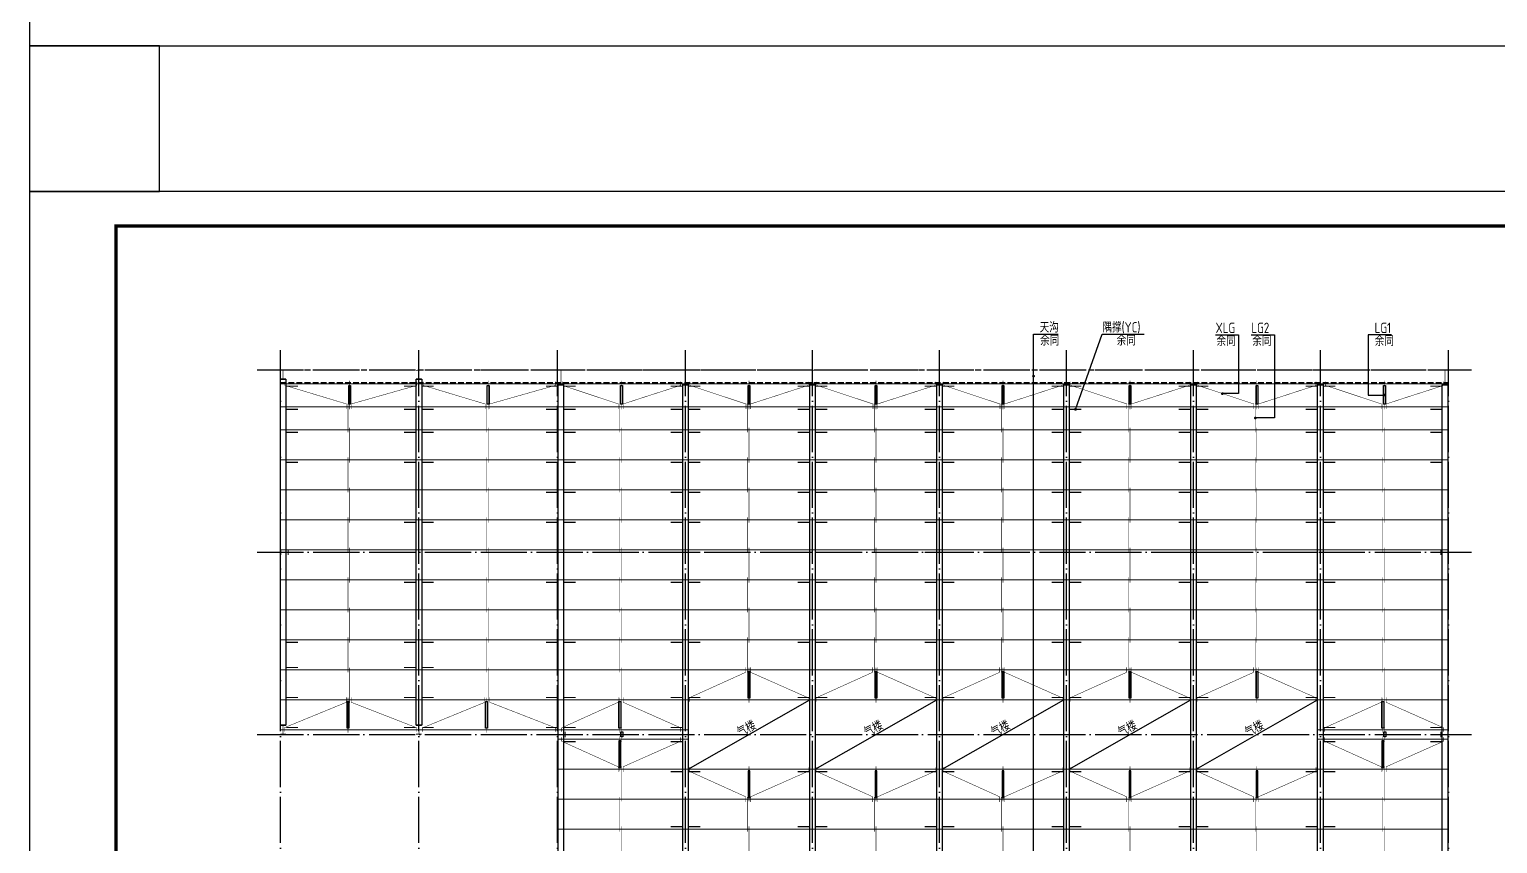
# Model space of a CAD drawing. Extents: x 9752569 to 9923256, y 1590558 to 2510207.
# Drawn here: x 9811806 to 9875404, y 1961059 to 1996345 of the extents above; entities that cross this region are included whole.
import ezdxf

# ---------------------------------------------------------------- set-up
doc = ezdxf.new("R2010")
doc.units = 0
doc.header["$LTSCALE"] = 1000
doc.header["$MEASUREMENT"] = 0
doc.linetypes.add('DASH', pattern=[0.35, 0.25, -0.1])
doc.linetypes.add('DOTE', pattern=[2.42, 2, -0.2, 0.02, -0.2])
for name, color, linetype in [('DIM_LEAD', 3, 'CONTINUOUS'), ('DOTE', 8, 'DOTE'), ('PUB_TITLE', 4, 'CONTINUOUS'), ('屋面隅撑', 6, 'CONTINUOUS'), ('柱', 2, 'CONTINUOUS'), ('标注文字', 3, 'CONTINUOUS'), ('梁', 4, 'CONTINUOUS'), ('檩条', 150, 'CONTINUOUS'), ('檩条拉条', 1, 'CONTINUOUS')]:
    doc.layers.add(name, color=color, linetype=linetype)
doc.styles.add('TSSD_REIN', font='atssdeng.shx', dxfattribs={"width": 0.7, "bigfont": 'atssdchn.shx'})

msp = doc.modelspace()

# ---------------------------------------------------------------- hatches: boundary and pattern name
at = {"layer": '柱'}
for color, points in [(2, [(9822918.3, 1981587.5), (9822678.3, 1981587.5), (9822678.3, 1981555.5), (9822786.3, 1981555.5), (9822786.3, 1981219.5), (9822678.3, 1981219.5), (9822678.3, 1981187.5), (9822918.3, 1981187.5), (9822918.3, 1981219.5), (9822810.3, 1981219.5), (9822810.3, 1981555.5), (9822918.3, 1981555.5)]), (2, [(9828798.3, 1981587.5), (9828558.3, 1981587.5), (9828558.3, 1981555.5), (9828666.3, 1981555.5), (9828666.3, 1981219.5), (9828558.3, 1981219.5), (9828558.3, 1981187.5), (9828798.3, 1981187.5), (9828798.3, 1981219.5), (9828690.3, 1981219.5), (9828690.3, 1981555.5), (9828798.3, 1981555.5)]), (2, [(9834978.3, 1981587.5), (9834678.3, 1981587.5), (9834678.3, 1981555.5), (9834816.3, 1981555.5), (9834816.3, 1980969.5), (9834678.3, 1980969.5), (9834678.3, 1980937.5), (9834978.3, 1980937.5), (9834978.3, 1980969.5), (9834840.3, 1980969.5), (9834840.3, 1981555.5), (9834978.3, 1981555.5)]), (2, [(9840378.3, 1981587.5), (9840078.3, 1981587.5), (9840078.3, 1981555.5), (9840216.3, 1981555.5), (9840216.3, 1980969.5), (9840078.3, 1980969.5), (9840078.3, 1980937.5), (9840378.3, 1980937.5), (9840378.3, 1980969.5), (9840240.3, 1980969.5), (9840240.3, 1981555.5), (9840378.3, 1981555.5)]), (2, [(9845878.3, 1981587.5), (9845578.3, 1981587.5), (9845578.3, 1981555.5), (9845716.3, 1981555.5), (9845716.3, 1980969.5), (9845578.3, 1980969.5), (9845578.3, 1980937.5), (9845878.3, 1980937.5), (9845878.3, 1980969.5), (9845740.3, 1980969.5), (9845740.3, 1981555.5), (9845878.3, 1981555.5)]), (2, [(9851378.3, 1981587.5), (9851078.3, 1981587.5), (9851078.3, 1981555.5), (9851216.3, 1981555.5), (9851216.3, 1980969.5), (9851078.3, 1980969.5), (9851078.3, 1980937.5), (9851378.3, 1980937.5), (9851378.3, 1980969.5), (9851240.3, 1980969.5), (9851240.3, 1981555.5), (9851378.3, 1981555.5)]), (2, [(9856878.3, 1981587.5), (9856578.3, 1981587.5), (9856578.3, 1981555.5), (9856716.3, 1981555.5), (9856716.3, 1980969.5), (9856578.3, 1980969.5), (9856578.3, 1980937.5), (9856878.3, 1980937.5), (9856878.3, 1980969.5), (9856740.3, 1980969.5), (9856740.3, 1981555.5), (9856878.3, 1981555.5)]), (2, [(9862378.3, 1981587.5), (9862078.3, 1981587.5), (9862078.3, 1981555.5), (9862216.3, 1981555.5), (9862216.3, 1980969.5), (9862078.3, 1980969.5), (9862078.3, 1980937.5), (9862378.3, 1980937.5), (9862378.3, 1980969.5), (9862240.3, 1980969.5), (9862240.3, 1981555.5), (9862378.3, 1981555.5)]), (2, [(9867878.3, 1981587.5), (9867578.3, 1981587.5), (9867578.3, 1981555.5), (9867716.3, 1981555.5), (9867716.3, 1980969.5), (9867578.3, 1980969.5), (9867578.3, 1980937.5), (9867878.3, 1980937.5), (9867878.3, 1980969.5), (9867740.3, 1980969.5), (9867740.3, 1981555.5), (9867878.3, 1981555.5)]), (2, [(9873278.3, 1981587.5), (9872978.3, 1981587.5), (9872978.3, 1981555.5), (9873116.3, 1981555.5), (9873116.3, 1980969.5), (9872978.3, 1980969.5), (9872978.3, 1980937.5), (9873278.3, 1980937.5), (9873278.3, 1980969.5), (9873140.3, 1980969.5), (9873140.3, 1981555.5), (9873278.3, 1981555.5)]), (3, [(9822678.3, 1973807.5), (9822678.3, 1973567.5), (9822710.3, 1973567.5), (9822710.3, 1973675.5), (9822996.3, 1973675.5), (9822996.3, 1973567.5), (9823028.3, 1973567.5), (9823028.3, 1973807.5), (9822996.3, 1973807.5), (9822996.3, 1973699.5), (9822710.3, 1973699.5), (9822710.3, 1973807.5)]), (3, [(9873278.3, 1973807.5), (9873278.3, 1973567.5), (9873246.3, 1973567.5), (9873246.3, 1973675.5), (9872960.3, 1973675.5), (9872960.3, 1973567.5), (9872928.3, 1973567.5), (9872928.3, 1973807.5), (9872960.3, 1973807.5), (9872960.3, 1973699.5), (9873246.3, 1973699.5), (9873246.3, 1973807.5)]), (2, [(9822918.3, 1966187.5), (9822678.3, 1966187.5), (9822678.3, 1966155.5), (9822786.3, 1966155.5), (9822786.3, 1965819.5), (9822678.3, 1965819.5), (9822678.3, 1965787.5), (9822918.3, 1965787.5), (9822918.3, 1965819.5), (9822810.3, 1965819.5), (9822810.3, 1966155.5), (9822918.3, 1966155.5)]), (2, [(9828798.3, 1966187.5), (9828558.3, 1966187.5), (9828558.3, 1966155.5), (9828666.3, 1966155.5), (9828666.3, 1965819.5), (9828558.3, 1965819.5), (9828558.3, 1965787.5), (9828798.3, 1965787.5), (9828798.3, 1965819.5), (9828690.3, 1965819.5), (9828690.3, 1966155.5), (9828798.3, 1966155.5)]), (3, [(9834678.3, 1965907.5), (9834678.3, 1965667.5), (9834710.3, 1965667.5), (9834710.3, 1965775.5), (9834996.3, 1965775.5), (9834996.3, 1965667.5), (9835028.3, 1965667.5), (9835028.3, 1965907.5), (9834996.3, 1965907.5), (9834996.3, 1965799.5), (9834710.3, 1965799.5), (9834710.3, 1965907.5)]), (3, [(9873278.3, 1965907.5), (9873278.3, 1965667.5), (9873246.3, 1965667.5), (9873246.3, 1965775.5), (9872960.3, 1965775.5), (9872960.3, 1965667.5), (9872928.3, 1965667.5), (9872928.3, 1965907.5), (9872960.3, 1965907.5), (9872960.3, 1965799.5), (9873246.3, 1965799.5), (9873246.3, 1965907.5)])]:
    msp.add_hatch(color=color, dxfattribs=at).paths.add_polyline_path(points)

# ---------------------------------------------------------------- linework, layer by layer
at = {"layer": 'DIM_LEAD'}
for points in [[(9855304.1, 1950251.9), (9855304.1, 1983132.7), (9856362.9, 1983132.7)], [(9857117, 1979877.7), (9858277.4, 1983135.6), (9860094.3, 1983135.6)], [(9863182.5, 1983109.1), (9864184.6, 1983109.1), (9864184.6, 1980561.5), (9863483.2, 1980561.5)], [(9864734.1, 1983110.7), (9865736.1, 1983110.7), (9865736.1, 1979504.1), (9864906.5, 1979504.1)], [(9870802.2, 1983110.7), (9869800.2, 1983110.7), (9869800.2, 1980499.3), (9870501.6, 1980499.3)]]:
    msp.add_lwpolyline(points, dxfattribs=at)
at = {"layer": 'DIM_LEAD', "const_width": 60}
for points in [[(9855331.2, 1981319.5, -1), (9855271.2, 1981319.5, -1)], [(9863453.2, 1980561.5, 1), (9863513.2, 1980561.5, 1)], [(9870531.6, 1980499.3, -1), (9870471.6, 1980499.3, -1)], [(9857147, 1979877.7, -1), (9857087, 1979877.7, -1)], [(9864876.5, 1979504.1, 1), (9864936.5, 1979504.1, 1)]]:
    msp.add_lwpolyline(points, format="xyb", close=True, dxfattribs=at)
at = {"layer": 'DOTE'}
for p, q in [((9822678.3, 1948987.5), (9822678.3, 1982587.5)), ((9822678.3, 1948987.5), (9822678.3, 1982587.5)), ((9828678.3, 1948987.5), (9828678.3, 1982587.5)), ((9834678.3, 1948987.5), (9834678.3, 1982587.5)), ((9840228.3, 1948987.5), (9840228.3, 1982587.5)), ((9845728.3, 1948987.5), (9845728.3, 1982587.5)), ((9851228.3, 1948987.5), (9851228.3, 1982587.5)), ((9856728.3, 1948987.5), (9856728.3, 1982587.5)), ((9862228.3, 1948987.5), (9862228.3, 1982587.5)), ((9867728.3, 1948987.5), (9867728.3, 1982587.5)), ((9873278.3, 1948987.5), (9873278.3, 1982587.5)), ((9821678.3, 1981587.5), (9874278.3, 1981587.5)), ((9821678.3, 1981587.5), (9874278.3, 1981587.5)), ((9821678.3, 1973687.5), (9874278.3, 1973687.5)), ((9821678.3, 1965787.5), (9874278.3, 1965787.5))]:
    msp.add_line(p, q, dxfattribs=at)
at = {"layer": 'PUB_TITLE'}
for points in [[(9811805.5, 1995632.6), (9923255.5, 1995632.6), (9923255.5, 2058632.6), (9811805.5, 2058632.6)], [(9811805.5, 1926320.1), (9923255.5, 1926320.1), (9923255.5, 1989320.1), (9811805.5, 1989320.1)]]:
    msp.add_lwpolyline(points, close=True, dxfattribs=at)
at = {"layer": 'PUB_TITLE', "color": 1}
msp.add_lwpolyline([(9811805.5, 1989320.1), (9817449, 1989320.1), (9817449, 1995632.6), (9811805.5, 1995632.6)], close=True, dxfattribs=at)
at = {"layer": 'PUB_TITLE', "const_width": 150}
msp.add_lwpolyline([(9815555.5, 1927820.1), (9921755.5, 1927820.1), (9921755.5, 1987820.1), (9815555.5, 1987820.1)], close=True, dxfattribs=at)
at = {"layer": '屋面隅撑', "const_width": 50}
for points in [[(9823441.7, 1980881.1), (9822941.7, 1980881.1)], [(9828034.9, 1980881.1), (9828534.9, 1980881.1)], [(9829321.7, 1980881.1), (9828821.7, 1980881.1)], [(9834184.9, 1980881.1), (9834684.9, 1980881.1)], [(9835471.7, 1980881.1), (9834971.7, 1980881.1)], [(9839584.9, 1980881.1), (9840084.9, 1980881.1)], [(9840871.7, 1980881.1), (9840371.7, 1980881.1)], [(9845084.9, 1980881.1), (9845584.9, 1980881.1)], [(9846371.7, 1980881.1), (9845871.7, 1980881.1)], [(9850584.9, 1980881.1), (9851084.9, 1980881.1)], [(9851871.7, 1980881.1), (9851371.7, 1980881.1)], [(9856084.9, 1980881.1), (9856584.9, 1980881.1)], [(9857371.7, 1980881.1), (9856871.7, 1980881.1)], [(9861584.9, 1980881.1), (9862084.9, 1980881.1)], [(9862871.7, 1980881.1), (9862371.7, 1980881.1)], [(9867084.9, 1980881.1), (9867584.9, 1980881.1)], [(9868371.7, 1980881.1), (9867871.7, 1980881.1)], [(9872484.9, 1980881.1), (9872984.9, 1980881.1)], [(9823441.7, 1979881.1), (9822941.7, 1979881.1)], [(9828034.9, 1979881.1), (9828534.9, 1979881.1)], [(9829321.7, 1979881.1), (9828821.7, 1979881.1)], [(9834184.9, 1979881.1), (9834684.9, 1979881.1)], [(9835471.7, 1979881.1), (9834971.7, 1979881.1)], [(9839584.9, 1979881.1), (9840084.9, 1979881.1)], [(9840871.7, 1979881.1), (9840371.7, 1979881.1)], [(9845084.9, 1979881.1), (9845584.9, 1979881.1)], [(9846371.7, 1979881.1), (9845871.7, 1979881.1)], [(9850584.9, 1979881.1), (9851084.9, 1979881.1)], [(9851871.7, 1979881.1), (9851371.7, 1979881.1)], [(9856084.9, 1979881.1), (9856584.9, 1979881.1)], [(9857371.7, 1979881.1), (9856871.7, 1979881.1)], [(9861584.9, 1979881.1), (9862084.9, 1979881.1)], [(9862871.7, 1979881.1), (9862371.7, 1979881.1)], [(9867084.9, 1979881.1), (9867584.9, 1979881.1)], [(9868371.7, 1979881.1), (9867871.7, 1979881.1)], [(9872484.9, 1979881.1), (9872984.9, 1979881.1)], [(9823441.7, 1978881.1), (9822941.7, 1978881.1)], [(9828034.9, 1978881.1), (9828534.9, 1978881.1)], [(9829321.7, 1978881.1), (9828821.7, 1978881.1)], [(9834184.9, 1978881.1), (9834684.9, 1978881.1)], [(9835471.7, 1978881.1), (9834971.7, 1978881.1)], [(9839584.9, 1978881.1), (9840084.9, 1978881.1)], [(9840871.7, 1978881.1), (9840371.7, 1978881.1)], [(9845084.9, 1978881.1), (9845584.9, 1978881.1)], [(9846371.7, 1978881.1), (9845871.7, 1978881.1)], [(9850584.9, 1978881.1), (9851084.9, 1978881.1)], [(9851871.7, 1978881.1), (9851371.7, 1978881.1)], [(9856084.9, 1978881.1), (9856584.9, 1978881.1)], [(9857371.7, 1978881.1), (9856871.7, 1978881.1)], [(9861584.9, 1978881.1), (9862084.9, 1978881.1)], [(9862871.7, 1978881.1), (9862371.7, 1978881.1)], [(9867084.9, 1978881.1), (9867584.9, 1978881.1)], [(9868371.7, 1978881.1), (9867871.7, 1978881.1)], [(9872484.9, 1978881.1), (9872984.9, 1978881.1)], [(9823441.7, 1977581.1), (9822941.7, 1977581.1)], [(9828034.9, 1977581.1), (9828534.9, 1977581.1)], [(9829321.7, 1977581.1), (9828821.7, 1977581.1)], [(9834184.9, 1977581.1), (9834684.9, 1977581.1)], [(9835471.7, 1977581.1), (9834971.7, 1977581.1)], [(9839584.9, 1977581.1), (9840084.9, 1977581.1)], [(9840871.7, 1977581.1), (9840371.7, 1977581.1)], [(9845084.9, 1977581.1), (9845584.9, 1977581.1)], [(9846371.7, 1977581.1), (9845871.7, 1977581.1)], [(9850584.9, 1977581.1), (9851084.9, 1977581.1)], [(9851871.7, 1977581.1), (9851371.7, 1977581.1)], [(9856084.9, 1977581.1), (9856584.9, 1977581.1)], [(9857371.7, 1977581.1), (9856871.7, 1977581.1)], [(9861584.9, 1977581.1), (9862084.9, 1977581.1)], [(9862871.7, 1977581.1), (9862371.7, 1977581.1)], [(9867084.9, 1977581.1), (9867584.9, 1977581.1)], [(9868371.7, 1977581.1), (9867871.7, 1977581.1)], [(9872484.9, 1977581.1), (9872984.9, 1977581.1)], [(9834184.9, 1976281.1), (9834684.9, 1976281.1)], [(9835471.7, 1976281.1), (9834971.7, 1976281.1)], [(9839584.9, 1976281.1), (9840084.9, 1976281.1)], [(9840871.7, 1976281.1), (9840371.7, 1976281.1)], [(9845084.9, 1976281.1), (9845584.9, 1976281.1)], [(9846371.7, 1976281.1), (9845871.7, 1976281.1)], [(9850584.9, 1976281.1), (9851084.9, 1976281.1)], [(9851871.7, 1976281.1), (9851371.7, 1976281.1)], [(9856084.9, 1976281.1), (9856584.9, 1976281.1)], [(9857371.7, 1976281.1), (9856871.7, 1976281.1)], [(9861584.9, 1976281.1), (9862084.9, 1976281.1)], [(9862871.7, 1976281.1), (9862371.7, 1976281.1)], [(9867084.9, 1976281.1), (9867584.9, 1976281.1)], [(9868371.7, 1976281.1), (9867871.7, 1976281.1)], [(9828034.9, 1974981.1), (9828534.9, 1974981.1)], [(9829321.7, 1974981.1), (9828821.7, 1974981.1)], [(9834184.9, 1974981.1), (9834684.9, 1974981.1)], [(9835471.7, 1974981.1), (9834971.7, 1974981.1)], [(9839584.9, 1974981.1), (9840084.9, 1974981.1)], [(9840871.7, 1974981.1), (9840371.7, 1974981.1)], [(9845084.9, 1974981.1), (9845584.9, 1974981.1)], [(9846371.7, 1974981.1), (9845871.7, 1974981.1)], [(9850584.9, 1974981.1), (9851084.9, 1974981.1)], [(9851871.7, 1974981.1), (9851371.7, 1974981.1)], [(9856084.9, 1974981.1), (9856584.9, 1974981.1)], [(9857371.7, 1974981.1), (9856871.7, 1974981.1)], [(9861584.9, 1974981.1), (9862084.9, 1974981.1)], [(9862871.7, 1974981.1), (9862371.7, 1974981.1)], [(9867084.9, 1974981.1), (9867584.9, 1974981.1)], [(9868371.7, 1974981.1), (9867871.7, 1974981.1)], [(9823441.7, 1973681.1), (9822941.7, 1973681.1)], [(9834184.9, 1973681.1), (9834684.9, 1973681.1)], [(9835471.7, 1973681.1), (9834971.7, 1973681.1)], [(9839584.9, 1973681.1), (9840084.9, 1973681.1)], [(9840871.7, 1973681.1), (9840371.7, 1973681.1)], [(9845084.9, 1973681.1), (9845584.9, 1973681.1)], [(9846371.7, 1973681.1), (9845871.7, 1973681.1)], [(9850584.9, 1973681.1), (9851084.9, 1973681.1)], [(9851871.7, 1973681.1), (9851371.7, 1973681.1)], [(9856084.9, 1973681.1), (9856584.9, 1973681.1)], [(9857371.7, 1973681.1), (9856871.7, 1973681.1)], [(9861584.9, 1973681.1), (9862084.9, 1973681.1)], [(9862871.7, 1973681.1), (9862371.7, 1973681.1)], [(9867084.9, 1973681.1), (9867584.9, 1973681.1)], [(9868371.7, 1973681.1), (9867871.7, 1973681.1)], [(9872484.9, 1973681.1), (9872984.9, 1973681.1)], [(9828034.9, 1972381.1), (9828534.9, 1972381.1)], [(9829321.7, 1972381.1), (9828821.7, 1972381.1)], [(9834184.9, 1972381.1), (9834684.9, 1972381.1)], [(9835471.7, 1972381.1), (9834971.7, 1972381.1)], [(9839584.9, 1972381.1), (9840084.9, 1972381.1)], [(9840871.7, 1972381.1), (9840371.7, 1972381.1)], [(9845084.9, 1972381.1), (9845584.9, 1972381.1)], [(9846371.7, 1972381.1), (9845871.7, 1972381.1)], [(9850584.9, 1972381.1), (9851084.9, 1972381.1)], [(9851871.7, 1972381.1), (9851371.7, 1972381.1)], [(9856084.9, 1972381.1), (9856584.9, 1972381.1)], [(9857371.7, 1972381.1), (9856871.7, 1972381.1)], [(9861584.9, 1972381.1), (9862084.9, 1972381.1)], [(9862871.7, 1972381.1), (9862371.7, 1972381.1)], [(9867084.9, 1972381.1), (9867584.9, 1972381.1)], [(9868371.7, 1972381.1), (9867871.7, 1972381.1)], [(9823441.7, 1969781.1), (9822941.7, 1969781.1)], [(9828034.9, 1969781.1), (9828534.9, 1969781.1)], [(9829321.7, 1969781.1), (9828821.7, 1969781.1)], [(9834184.9, 1969781.1), (9834684.9, 1969781.1)], [(9835471.7, 1969781.1), (9834971.7, 1969781.1)], [(9839584.9, 1969781.1), (9840084.9, 1969781.1)], [(9840871.7, 1969781.1), (9840371.7, 1969781.1)], [(9845084.9, 1969781.1), (9845584.9, 1969781.1)], [(9846371.7, 1969781.1), (9845871.7, 1969781.1)], [(9850584.9, 1969781.1), (9851084.9, 1969781.1)], [(9851871.7, 1969781.1), (9851371.7, 1969781.1)], [(9856084.9, 1969781.1), (9856584.9, 1969781.1)], [(9857371.7, 1969781.1), (9856871.7, 1969781.1)], [(9861584.9, 1969781.1), (9862084.9, 1969781.1)], [(9862871.7, 1969781.1), (9862371.7, 1969781.1)], [(9867084.9, 1969781.1), (9867584.9, 1969781.1)], [(9868371.7, 1969781.1), (9867871.7, 1969781.1)], [(9823441.7, 1968693.9), (9822941.7, 1968693.9)], [(9828034.9, 1968693.9), (9828534.9, 1968693.9)], [(9829321.7, 1968693.9), (9828821.7, 1968693.9)], [(9823441.7, 1967393.9), (9822941.7, 1967393.9)], [(9828034.9, 1967393.9), (9828534.9, 1967393.9)], [(9829321.7, 1967393.9), (9828821.7, 1967393.9)], [(9834184.9, 1967393.9), (9834684.9, 1967393.9)], [(9835471.7, 1967393.9), (9834971.7, 1967393.9)], [(9839584.9, 1967393.9), (9840084.9, 1967393.9)], [(9840871.7, 1967393.9), (9840371.7, 1967393.9)], [(9845084.9, 1967393.9), (9845584.9, 1967393.9)], [(9846371.7, 1967393.9), (9845871.7, 1967393.9)], [(9850584.9, 1967393.9), (9851084.9, 1967393.9)], [(9851871.7, 1967393.9), (9851371.7, 1967393.9)], [(9856084.9, 1967393.9), (9856584.9, 1967393.9)], [(9857371.7, 1967393.9), (9856871.7, 1967393.9)], [(9861584.9, 1967393.9), (9862084.9, 1967393.9)], [(9862871.7, 1967393.9), (9862371.7, 1967393.9)], [(9867084.9, 1967393.9), (9867584.9, 1967393.9)], [(9868371.7, 1967393.9), (9867871.7, 1967393.9)], [(9823441.7, 1966093.9), (9822941.7, 1966093.9)], [(9828034.9, 1966093.9), (9828534.9, 1966093.9)], [(9829321.7, 1966093.9), (9828821.7, 1966093.9)], [(9834184.9, 1966093.9), (9834684.9, 1966093.9)], [(9835471.7, 1966093.9), (9834971.7, 1966093.9)], [(9839584.9, 1966093.9), (9840084.9, 1966093.9)], [(9868371.7, 1966093.9), (9867871.7, 1966093.9)], [(9872484.9, 1966093.9), (9872984.9, 1966093.9)], [(9835471.7, 1965481.1), (9834971.7, 1965481.1)], [(9839584.9, 1965481.1), (9840084.9, 1965481.1)], [(9868371.7, 1965481.1), (9867871.7, 1965481.1)], [(9872484.9, 1965481.1), (9872984.9, 1965481.1)], [(9839584.9, 1964181.1), (9840084.9, 1964181.1)], [(9840871.7, 1964181.1), (9840371.7, 1964181.1)], [(9845084.9, 1964181.1), (9845584.9, 1964181.1)], [(9846371.7, 1964181.1), (9845871.7, 1964181.1)], [(9850584.9, 1964181.1), (9851084.9, 1964181.1)], [(9851871.7, 1964181.1), (9851371.7, 1964181.1)], [(9856084.9, 1964181.1), (9856584.9, 1964181.1)], [(9857371.7, 1964181.1), (9856871.7, 1964181.1)], [(9861584.9, 1964181.1), (9862084.9, 1964181.1)], [(9862871.7, 1964181.1), (9862371.7, 1964181.1)], [(9867084.9, 1964181.1), (9867584.9, 1964181.1)], [(9868371.7, 1964181.1), (9867871.7, 1964181.1)], [(9839584.9, 1961793.9), (9840084.9, 1961793.9)], [(9840871.7, 1961793.9), (9840371.7, 1961793.9)], [(9845084.9, 1961793.9), (9845584.9, 1961793.9)], [(9846371.7, 1961793.9), (9845871.7, 1961793.9)], [(9850584.9, 1961793.9), (9851084.9, 1961793.9)], [(9851871.7, 1961793.9), (9851371.7, 1961793.9)], [(9856084.9, 1961793.9), (9856584.9, 1961793.9)], [(9857371.7, 1961793.9), (9856871.7, 1961793.9)], [(9861584.9, 1961793.9), (9862084.9, 1961793.9)], [(9862871.7, 1961793.9), (9862371.7, 1961793.9)], [(9867084.9, 1961793.9), (9867584.9, 1961793.9)], [(9868371.7, 1961793.9), (9867871.7, 1961793.9)]]:
    msp.add_lwpolyline(points, dxfattribs=at)
at = {"layer": '柱', "color": 2, "const_width": 5}
for points in [[(9822918.3, 1981587.5), (9822678.3, 1981587.5), (9822678.3, 1981555.5), (9822786.3, 1981555.5), (9822786.3, 1981219.5), (9822678.3, 1981219.5), (9822678.3, 1981187.5), (9822918.3, 1981187.5), (9822918.3, 1981219.5), (9822810.3, 1981219.5), (9822810.3, 1981555.5), (9822918.3, 1981555.5)], [(9828798.3, 1981587.5), (9828558.3, 1981587.5), (9828558.3, 1981555.5), (9828666.3, 1981555.5), (9828666.3, 1981219.5), (9828558.3, 1981219.5), (9828558.3, 1981187.5), (9828798.3, 1981187.5), (9828798.3, 1981219.5), (9828690.3, 1981219.5), (9828690.3, 1981555.5), (9828798.3, 1981555.5)], [(9834978.3, 1981587.5), (9834678.3, 1981587.5), (9834678.3, 1981555.5), (9834816.3, 1981555.5), (9834816.3, 1980969.5), (9834678.3, 1980969.5), (9834678.3, 1980937.5), (9834978.3, 1980937.5), (9834978.3, 1980969.5), (9834840.3, 1980969.5), (9834840.3, 1981555.5), (9834978.3, 1981555.5)], [(9840378.3, 1981587.5), (9840078.3, 1981587.5), (9840078.3, 1981555.5), (9840216.3, 1981555.5), (9840216.3, 1980969.5), (9840078.3, 1980969.5), (9840078.3, 1980937.5), (9840378.3, 1980937.5), (9840378.3, 1980969.5), (9840240.3, 1980969.5), (9840240.3, 1981555.5), (9840378.3, 1981555.5)], [(9845878.3, 1981587.5), (9845578.3, 1981587.5), (9845578.3, 1981555.5), (9845716.3, 1981555.5), (9845716.3, 1980969.5), (9845578.3, 1980969.5), (9845578.3, 1980937.5), (9845878.3, 1980937.5), (9845878.3, 1980969.5), (9845740.3, 1980969.5), (9845740.3, 1981555.5), (9845878.3, 1981555.5)], [(9851378.3, 1981587.5), (9851078.3, 1981587.5), (9851078.3, 1981555.5), (9851216.3, 1981555.5), (9851216.3, 1980969.5), (9851078.3, 1980969.5), (9851078.3, 1980937.5), (9851378.3, 1980937.5), (9851378.3, 1980969.5), (9851240.3, 1980969.5), (9851240.3, 1981555.5), (9851378.3, 1981555.5)], [(9856878.3, 1981587.5), (9856578.3, 1981587.5), (9856578.3, 1981555.5), (9856716.3, 1981555.5), (9856716.3, 1980969.5), (9856578.3, 1980969.5), (9856578.3, 1980937.5), (9856878.3, 1980937.5), (9856878.3, 1980969.5), (9856740.3, 1980969.5), (9856740.3, 1981555.5), (9856878.3, 1981555.5)], [(9862378.3, 1981587.5), (9862078.3, 1981587.5), (9862078.3, 1981555.5), (9862216.3, 1981555.5), (9862216.3, 1980969.5), (9862078.3, 1980969.5), (9862078.3, 1980937.5), (9862378.3, 1980937.5), (9862378.3, 1980969.5), (9862240.3, 1980969.5), (9862240.3, 1981555.5), (9862378.3, 1981555.5)], [(9867878.3, 1981587.5), (9867578.3, 1981587.5), (9867578.3, 1981555.5), (9867716.3, 1981555.5), (9867716.3, 1980969.5), (9867578.3, 1980969.5), (9867578.3, 1980937.5), (9867878.3, 1980937.5), (9867878.3, 1980969.5), (9867740.3, 1980969.5), (9867740.3, 1981555.5), (9867878.3, 1981555.5)], [(9873278.3, 1981587.5), (9872978.3, 1981587.5), (9872978.3, 1981555.5), (9873116.3, 1981555.5), (9873116.3, 1980969.5), (9872978.3, 1980969.5), (9872978.3, 1980937.5), (9873278.3, 1980937.5), (9873278.3, 1980969.5), (9873140.3, 1980969.5), (9873140.3, 1981555.5), (9873278.3, 1981555.5)], [(9822918.3, 1966187.5), (9822678.3, 1966187.5), (9822678.3, 1966155.5), (9822786.3, 1966155.5), (9822786.3, 1965819.5), (9822678.3, 1965819.5), (9822678.3, 1965787.5), (9822918.3, 1965787.5), (9822918.3, 1965819.5), (9822810.3, 1965819.5), (9822810.3, 1966155.5), (9822918.3, 1966155.5)], [(9828798.3, 1966187.5), (9828558.3, 1966187.5), (9828558.3, 1966155.5), (9828666.3, 1966155.5), (9828666.3, 1965819.5), (9828558.3, 1965819.5), (9828558.3, 1965787.5), (9828798.3, 1965787.5), (9828798.3, 1965819.5), (9828690.3, 1965819.5), (9828690.3, 1966155.5), (9828798.3, 1966155.5)]]:
    msp.add_lwpolyline(points, close=True, dxfattribs=at)
at = {"layer": '柱', "color": 3, "const_width": 5}
for points in [[(9822678.3, 1973807.5), (9822678.3, 1973567.5), (9822710.3, 1973567.5), (9822710.3, 1973675.5), (9822996.3, 1973675.5), (9822996.3, 1973567.5), (9823028.3, 1973567.5), (9823028.3, 1973807.5), (9822996.3, 1973807.5), (9822996.3, 1973699.5), (9822710.3, 1973699.5), (9822710.3, 1973807.5)], [(9873278.3, 1973807.5), (9873278.3, 1973567.5), (9873246.3, 1973567.5), (9873246.3, 1973675.5), (9872960.3, 1973675.5), (9872960.3, 1973567.5), (9872928.3, 1973567.5), (9872928.3, 1973807.5), (9872960.3, 1973807.5), (9872960.3, 1973699.5), (9873246.3, 1973699.5), (9873246.3, 1973807.5)], [(9834678.3, 1965907.5), (9834678.3, 1965667.5), (9834710.3, 1965667.5), (9834710.3, 1965775.5), (9834996.3, 1965775.5), (9834996.3, 1965667.5), (9835028.3, 1965667.5), (9835028.3, 1965907.5), (9834996.3, 1965907.5), (9834996.3, 1965799.5), (9834710.3, 1965799.5), (9834710.3, 1965907.5)], [(9873278.3, 1965907.5), (9873278.3, 1965667.5), (9873246.3, 1965667.5), (9873246.3, 1965775.5), (9872960.3, 1965775.5), (9872960.3, 1965667.5), (9872928.3, 1965667.5), (9872928.3, 1965907.5), (9872960.3, 1965907.5), (9872960.3, 1965799.5), (9873246.3, 1965799.5), (9873246.3, 1965907.5)]]:
    msp.add_lwpolyline(points, close=True, dxfattribs=at)
at = {"layer": '标注文字', "color": 6}
for p, q in [((9840348.3, 1964287.5), (9845608.3, 1967287.5)), ((9845848.3, 1964287.5), (9851108.3, 1967287.5)), ((9851348.3, 1964287.5), (9856608.3, 1967287.5)), ((9856848.3, 1964287.5), (9862108.3, 1967287.5)), ((9862348.3, 1964287.5), (9867608.3, 1967287.5))]:
    msp.add_line(p, q, dxfattribs=at)
at = {"layer": '梁'}
for points in [[(9822918.3, 1966187.5), (9822678.3, 1966187.5), (9822678.3, 1981187.5), (9822918.3, 1981187.5)], [(9828798.3, 1966187.5), (9828558.3, 1966187.5), (9828558.3, 1981187.5), (9828798.3, 1981187.5)], [(9834948.3, 1950637.5), (9834708.3, 1950637.5), (9834708.3, 1980937.5), (9834948.3, 1980937.5)], [(9840348.3, 1950637.5), (9840108.3, 1950637.5), (9840108.3, 1980937.5), (9840348.3, 1980937.5)], [(9845848.3, 1950637.5), (9845608.3, 1950637.5), (9845608.3, 1980937.5), (9845848.3, 1980937.5)], [(9851348.3, 1950637.5), (9851108.3, 1950637.5), (9851108.3, 1980937.5), (9851348.3, 1980937.5)], [(9856848.3, 1950637.5), (9856608.3, 1950637.5), (9856608.3, 1980937.5), (9856848.3, 1980937.5)], [(9862348.3, 1950637.5), (9862108.3, 1950637.5), (9862108.3, 1980937.5), (9862348.3, 1980937.5)], [(9867848.3, 1950637.5), (9867608.3, 1950637.5), (9867608.3, 1980937.5), (9867848.3, 1980937.5)], [(9873248.3, 1950637.5), (9873008.3, 1950637.5), (9873008.3, 1980937.5), (9873248.3, 1980937.5)]]:
    msp.add_lwpolyline(points, close=True, dxfattribs=at)
at = {"layer": '檩条', "linetype": 'DASH'}
for points in [[(9822678.3, 1981587.5), (9873278.3, 1981587.5)], [(9822678.3, 1981037.5), (9873278.3, 1981037.5)]]:
    msp.add_lwpolyline(points, dxfattribs=at)
at = {"layer": '檩条', "const_width": 50}
for points in [[(9822678.3, 1980987.5), (9873278.3, 1980987.5)], [(9822678.3, 1979987.5), (9873278.3, 1979987.5)], [(9822678.3, 1978987.5), (9873278.3, 1978987.5)], [(9822678.3, 1977687.5), (9873278.3, 1977687.5)], [(9822678.3, 1976387.5), (9873278.3, 1976387.5)], [(9822678.3, 1975087.5), (9873278.3, 1975087.5)], [(9822678.3, 1973787.5), (9873278.3, 1973787.5)], [(9822678.3, 1972487.5), (9873278.3, 1972487.5)], [(9822678.3, 1971187.5), (9873278.3, 1971187.5)], [(9822678.3, 1969887.5), (9873278.3, 1969887.5)], [(9822678.3, 1968587.5), (9873278.3, 1968587.5)], [(9822678.3, 1967287.5), (9873278.3, 1967287.5)], [(9822678.3, 1965987.5), (9840348.3, 1965987.5)], [(9867608.3, 1965987.5), (9873278.3, 1965987.5)], [(9834678.3, 1965587.5), (9840348.3, 1965587.5)], [(9867608.3, 1965587.5), (9873278.3, 1965587.5)], [(9834678.3, 1964287.5), (9873278.3, 1964287.5)], [(9834678.3, 1962987.5), (9873278.3, 1962987.5)], [(9834678.3, 1961687.5), (9873278.3, 1961687.5)]]:
    msp.add_lwpolyline(points, dxfattribs=at)
at = {"layer": '檩条拉条', "color": 1, "const_width": 20}
for points in [[(9825678.3, 1979882.1), (9825678.3, 1981116.8)], [(9831678.3, 1979882.1), (9831678.3, 1981116.8)], [(9837453.3, 1979882.1), (9837453.3, 1981116.8)], [(9842978.3, 1979882.1), (9842978.3, 1981116.8)], [(9848478.3, 1979882.1), (9848478.3, 1981116.8)], [(9853978.3, 1979882.1), (9853978.3, 1981116.8)], [(9859478.3, 1979882.1), (9859478.3, 1981116.8)], [(9864978.3, 1979882.1), (9864978.3, 1981116.8)], [(9870503.3, 1979882.1), (9870503.3, 1981116.8)], [(9822867.1, 1981082.7), (9822867.1, 1980917.6), (9825546.6, 1980111.3), (9825546.6, 1979889.8)], [(9828589.5, 1981082.7), (9828589.5, 1980917.6), (9825747.4, 1980111.3), (9825747.4, 1979889.8)], [(9828867.1, 1981082.7), (9828867.1, 1980917.6), (9831546.6, 1980111.3), (9831546.6, 1979889.8)], [(9834589.5, 1981082.7), (9834589.5, 1980917.6), (9831747.4, 1980111.3), (9831747.4, 1979889.8)], [(9834892.1, 1981082.7), (9834892.1, 1980917.6), (9837321.6, 1980111.3), (9837321.6, 1979889.8)], [(9840014.5, 1981082.7), (9840014.5, 1980917.6), (9837522.4, 1980111.3), (9837522.4, 1979889.8)], [(9840417.1, 1981082.7), (9840417.1, 1980917.6), (9842846.6, 1980111.3), (9842846.6, 1979889.8)], [(9845539.5, 1981082.7), (9845539.5, 1980917.6), (9843047.4, 1980111.3), (9843047.4, 1979889.8)], [(9845917.1, 1981082.7), (9845917.1, 1980917.6), (9848346.6, 1980111.3), (9848346.6, 1979889.8)], [(9851039.5, 1981082.7), (9851039.5, 1980917.6), (9848547.4, 1980111.3), (9848547.4, 1979889.8)], [(9851417.1, 1981082.7), (9851417.1, 1980917.6), (9853846.6, 1980111.3), (9853846.6, 1979889.8)], [(9856539.5, 1981082.7), (9856539.5, 1980917.6), (9854047.4, 1980111.3), (9854047.4, 1979889.8)], [(9856917.1, 1981082.7), (9856917.1, 1980917.6), (9859346.6, 1980111.3), (9859346.6, 1979889.8)], [(9862039.5, 1981082.7), (9862039.5, 1980917.6), (9859547.4, 1980111.3), (9859547.4, 1979889.8)], [(9862417.1, 1981082.7), (9862417.1, 1980917.6), (9864846.6, 1980111.3), (9864846.6, 1979889.8)], [(9867539.5, 1981082.7), (9867539.5, 1980917.6), (9865047.4, 1980111.3), (9865047.4, 1979889.8)], [(9867942.1, 1981082.7), (9867942.1, 1980917.6), (9870371.6, 1980111.3), (9870371.6, 1979889.8)], [(9873064.5, 1981082.7), (9873064.5, 1980917.6), (9870572.4, 1980111.3), (9870572.4, 1979889.8)], [(9825604.8, 1978885.8), (9825604.8, 1980117.9)], [(9831604.8, 1978885.8), (9831604.8, 1980117.9)], [(9837379.8, 1978885.8), (9837379.8, 1980117.9)], [(9842904.8, 1978885.8), (9842904.8, 1980117.9)], [(9848404.8, 1978885.8), (9848404.8, 1980117.9)], [(9853904.8, 1978885.8), (9853904.8, 1980117.9)], [(9859404.8, 1978885.8), (9859404.8, 1980117.9)], [(9864904.8, 1978885.8), (9864904.8, 1980117.9)], [(9870429.8, 1978885.8), (9870429.8, 1980117.9)], [(9825678.3, 1977563.2), (9825678.3, 1979087.9)], [(9831678.3, 1977563.2), (9831678.3, 1979087.9)], [(9837453.3, 1977563.2), (9837453.3, 1979087.9)], [(9842978.3, 1977563.2), (9842978.3, 1979087.9)], [(9848478.3, 1977563.2), (9848478.3, 1979087.9)], [(9853978.3, 1977563.2), (9853978.3, 1979087.9)], [(9859478.3, 1977563.2), (9859478.3, 1979087.9)], [(9864978.3, 1977563.2), (9864978.3, 1979087.9)], [(9870503.3, 1977563.2), (9870503.3, 1979087.9)], [(9825604.8, 1976287.7), (9825604.8, 1977799.1)], [(9831604.8, 1976287.7), (9831604.8, 1977799.1)], [(9837379.8, 1976287.7), (9837379.8, 1977799.1)], [(9842904.8, 1976287.7), (9842904.8, 1977799.1)], [(9848404.8, 1976287.7), (9848404.8, 1977799.1)], [(9853904.8, 1976287.7), (9853904.8, 1977799.1)], [(9859404.8, 1976287.7), (9859404.8, 1977799.1)], [(9864904.8, 1976287.7), (9864904.8, 1977799.1)], [(9870429.8, 1976287.7), (9870429.8, 1977799.1)], [(9825678.3, 1974963.2), (9825678.3, 1976487.9)], [(9831678.3, 1974963.2), (9831678.3, 1976487.9)], [(9837453.3, 1974963.2), (9837453.3, 1976487.9)], [(9842978.3, 1974963.2), (9842978.3, 1976487.9)], [(9848478.3, 1974963.2), (9848478.3, 1976487.9)], [(9853978.3, 1974963.2), (9853978.3, 1976487.9)], [(9859478.3, 1974963.2), (9859478.3, 1976487.9)], [(9864978.3, 1974963.2), (9864978.3, 1976487.9)], [(9870503.3, 1974963.2), (9870503.3, 1976487.9)], [(9825604.8, 1973687.7), (9825604.8, 1975199.1)], [(9831604.8, 1973687.7), (9831604.8, 1975199.1)], [(9837379.8, 1973687.7), (9837379.8, 1975199.1)], [(9842904.8, 1973687.7), (9842904.8, 1975199.1)], [(9848404.8, 1973687.7), (9848404.8, 1975199.1)], [(9853904.8, 1973687.7), (9853904.8, 1975199.1)], [(9859404.8, 1973687.7), (9859404.8, 1975199.1)], [(9864904.8, 1973687.7), (9864904.8, 1975199.1)], [(9870429.8, 1973687.7), (9870429.8, 1975199.1)], [(9825678.3, 1972363.2), (9825678.3, 1973887.9)], [(9831678.3, 1972363.2), (9831678.3, 1973887.9)], [(9837453.3, 1972363.2), (9837453.3, 1973887.9)], [(9842978.3, 1972363.2), (9842978.3, 1973887.9)], [(9848478.3, 1972363.2), (9848478.3, 1973887.9)], [(9853978.3, 1972363.2), (9853978.3, 1973887.9)], [(9859478.3, 1972363.2), (9859478.3, 1973887.9)], [(9864978.3, 1972363.2), (9864978.3, 1973887.9)], [(9870503.3, 1972363.2), (9870503.3, 1973887.9)], [(9825604.8, 1971087.7), (9825604.8, 1972599.1)], [(9831604.8, 1971087.7), (9831604.8, 1972599.1)], [(9837379.8, 1971087.7), (9837379.8, 1972599.1)], [(9842904.8, 1971087.7), (9842904.8, 1972599.1)], [(9848404.8, 1971087.7), (9848404.8, 1972599.1)], [(9853904.8, 1971087.7), (9853904.8, 1972599.1)], [(9859404.8, 1971087.7), (9859404.8, 1972599.1)], [(9864904.8, 1971087.7), (9864904.8, 1972599.1)], [(9870429.8, 1971087.7), (9870429.8, 1972599.1)], [(9825678.3, 1969763.2), (9825678.3, 1971287.9)], [(9831678.3, 1969763.2), (9831678.3, 1971287.9)], [(9837453.3, 1969763.2), (9837453.3, 1971287.9)], [(9842978.3, 1969763.2), (9842978.3, 1971287.9)], [(9848478.3, 1969763.2), (9848478.3, 1971287.9)], [(9853978.3, 1969763.2), (9853978.3, 1971287.9)], [(9859478.3, 1969763.2), (9859478.3, 1971287.9)], [(9864978.3, 1969763.2), (9864978.3, 1971287.9)], [(9870503.3, 1969763.2), (9870503.3, 1971287.9)], [(9825604.8, 1968487.7), (9825604.8, 1969999.1)], [(9831604.8, 1968487.7), (9831604.8, 1969999.1)], [(9837379.8, 1968487.7), (9837379.8, 1969999.1)], [(9842904.8, 1968487.7), (9842904.8, 1969999.1)], [(9848404.8, 1968487.7), (9848404.8, 1969999.1)], [(9853904.8, 1968487.7), (9853904.8, 1969999.1)], [(9859404.8, 1968487.7), (9859404.8, 1969999.1)], [(9864904.8, 1968487.7), (9864904.8, 1969999.1)], [(9870429.8, 1968487.7), (9870429.8, 1969999.1)], [(9825678.3, 1967163.2), (9825678.3, 1968687.9)], [(9831678.3, 1967163.2), (9831678.3, 1968687.9)], [(9837453.3, 1967163.2), (9837453.3, 1968687.9)], [(9840390, 1967213.8), (9840390, 1967378.9), (9842835.9, 1968485.2), (9842835.9, 1968706.7)], [(9842978.3, 1967163.2), (9842978.3, 1968687.9)], [(9845539.5, 1967213.8), (9845539.5, 1967378.9), (9843047.4, 1968485.2), (9843047.4, 1968706.7)], [(9845890, 1967213.8), (9845890, 1967378.9), (9848335.9, 1968485.2), (9848335.9, 1968706.7)], [(9848478.3, 1967163.2), (9848478.3, 1968687.9)], [(9851039.5, 1967213.8), (9851039.5, 1967378.9), (9848547.4, 1968485.2), (9848547.4, 1968706.7)], [(9851390, 1967213.8), (9851390, 1967378.9), (9853835.9, 1968485.2), (9853835.9, 1968706.7)], [(9853978.3, 1967163.2), (9853978.3, 1968687.9)], [(9856539.5, 1967213.8), (9856539.5, 1967378.9), (9854047.4, 1968485.2), (9854047.4, 1968706.7)], [(9856890, 1967213.8), (9856890, 1967378.9), (9859335.9, 1968485.2), (9859335.9, 1968706.7)], [(9859478.3, 1967163.2), (9859478.3, 1968687.9)], [(9862039.5, 1967213.8), (9862039.5, 1967378.9), (9859547.4, 1968485.2), (9859547.4, 1968706.7)], [(9862390, 1967213.8), (9862390, 1967378.9), (9864835.9, 1968485.2), (9864835.9, 1968706.7)], [(9864978.3, 1967163.2), (9864978.3, 1968687.9)], [(9867539.5, 1967213.8), (9867539.5, 1967378.9), (9865047.4, 1968485.2), (9865047.4, 1968706.7)], [(9870503.3, 1967163.2), (9870503.3, 1968687.9)], [(9822840, 1965913.8), (9822840, 1966078.9), (9825535.9, 1967185.2), (9825535.9, 1967406.7)], [(9825609.2, 1965863.2), (9825609.2, 1967387.9)], [(9828589.5, 1965913.8), (9828589.5, 1966078.9), (9825747.4, 1967185.2), (9825747.4, 1967406.7)], [(9828840, 1965913.8), (9828840, 1966078.9), (9831535.9, 1967185.2), (9831535.9, 1967406.7)], [(9831609.2, 1965863.2), (9831609.2, 1967387.9)], [(9834589.5, 1965913.8), (9834589.5, 1966078.9), (9831747.4, 1967185.2), (9831747.4, 1967406.7)], [(9834865, 1965913.8), (9834865, 1966078.9), (9837310.9, 1967185.2), (9837310.9, 1967406.7)], [(9837384.2, 1965863.2), (9837384.2, 1967387.9)], [(9840014.5, 1965913.8), (9840014.5, 1966078.9), (9837522.4, 1967185.2), (9837522.4, 1967406.7)], [(9867915, 1965913.8), (9867915, 1966078.9), (9870360.9, 1967185.2), (9870360.9, 1967406.7)], [(9870434.2, 1965863.2), (9870434.2, 1967387.9)], [(9873064.5, 1965913.8), (9873064.5, 1966078.9), (9870572.4, 1967185.2), (9870572.4, 1967406.7)], [(9837466.5, 1965482.1), (9837466.5, 1966079.5)], [(9870516.5, 1965482.1), (9870516.5, 1966079.5)], [(9834865, 1965661.3), (9834865, 1965496.2), (9837310.9, 1964389.9), (9837310.9, 1964168.4)], [(9837384.2, 1965711.8), (9837384.2, 1964187.2)], [(9840014.5, 1965661.3), (9840014.5, 1965496.2), (9837522.4, 1964389.9), (9837522.4, 1964168.4)], [(9867915, 1965661.3), (9867915, 1965496.2), (9870360.9, 1964389.9), (9870360.9, 1964168.4)], [(9870434.2, 1965711.8), (9870434.2, 1964187.2)], [(9873064.5, 1965661.3), (9873064.5, 1965496.2), (9870572.4, 1964389.9), (9870572.4, 1964168.4)], [(9837453.3, 1964411.8), (9837453.3, 1962887.2)], [(9840390, 1964361.3), (9840390, 1964196.2), (9842835.9, 1963089.9), (9842835.9, 1962868.4)], [(9842978.3, 1964411.8), (9842978.3, 1962887.2)], [(9845539.5, 1964361.3), (9845539.5, 1964196.2), (9843047.4, 1963089.9), (9843047.4, 1962868.4)], [(9845890, 1964361.3), (9845890, 1964196.2), (9848335.9, 1963089.9), (9848335.9, 1962868.4)], [(9848478.3, 1964411.8), (9848478.3, 1962887.2)], [(9851039.5, 1964361.3), (9851039.5, 1964196.2), (9848547.4, 1963089.9), (9848547.4, 1962868.4)], [(9851390, 1964361.3), (9851390, 1964196.2), (9853835.9, 1963089.9), (9853835.9, 1962868.4)], [(9853978.3, 1964411.8), (9853978.3, 1962887.2)], [(9856539.5, 1964361.3), (9856539.5, 1964196.2), (9854047.4, 1963089.9), (9854047.4, 1962868.4)], [(9856890, 1964361.3), (9856890, 1964196.2), (9859335.9, 1963089.9), (9859335.9, 1962868.4)], [(9859478.3, 1964411.8), (9859478.3, 1962887.2)], [(9862039.5, 1964361.3), (9862039.5, 1964196.2), (9859547.4, 1963089.9), (9859547.4, 1962868.4)], [(9862390, 1964361.3), (9862390, 1964196.2), (9864835.9, 1963089.9), (9864835.9, 1962868.4)], [(9864978.3, 1964411.8), (9864978.3, 1962887.2)], [(9867539.5, 1964361.3), (9867539.5, 1964196.2), (9865047.4, 1963089.9), (9865047.4, 1962868.4)], [(9870503.3, 1964411.8), (9870503.3, 1962887.2)], [(9837379.8, 1963087.4), (9837379.8, 1961576)], [(9842904.8, 1963087.4), (9842904.8, 1961576)], [(9848404.8, 1963087.4), (9848404.8, 1961576)], [(9853904.8, 1963087.4), (9853904.8, 1961576)], [(9859404.8, 1963087.4), (9859404.8, 1961576)], [(9864904.8, 1963087.4), (9864904.8, 1961576)], [(9870429.8, 1963087.4), (9870429.8, 1961576)], [(9837453.3, 1961811.8), (9837453.3, 1960287.2)], [(9842978.3, 1961811.8), (9842978.3, 1960287.2)], [(9848478.3, 1961811.8), (9848478.3, 1960287.2)], [(9853978.3, 1961811.8), (9853978.3, 1960287.2)], [(9859478.3, 1961811.8), (9859478.3, 1960287.2)], [(9864978.3, 1961811.8), (9864978.3, 1960287.2)], [(9870503.3, 1961811.8), (9870503.3, 1960287.2)]]:
    msp.add_lwpolyline(points, dxfattribs=at)
at = {"layer": '檩条拉条', "color": 3}
for points in [[(9825718.3, 1980103.8), (9825638.3, 1980103.8), (9825638.3, 1980918.8), (9825718.3, 1980918.8)], [(9831718.3, 1980103.8), (9831638.3, 1980103.8), (9831638.3, 1980918.8), (9831718.3, 1980918.8)], [(9837493.3, 1980103.8), (9837413.3, 1980103.8), (9837413.3, 1980918.8), (9837493.3, 1980918.8)], [(9843018.3, 1980103.8), (9842938.3, 1980103.8), (9842938.3, 1980918.8), (9843018.3, 1980918.8)], [(9848518.3, 1980103.8), (9848438.3, 1980103.8), (9848438.3, 1980918.8), (9848518.3, 1980918.8)], [(9854018.3, 1980103.8), (9853938.3, 1980103.8), (9853938.3, 1980918.8), (9854018.3, 1980918.8)], [(9859518.3, 1980103.8), (9859438.3, 1980103.8), (9859438.3, 1980918.8), (9859518.3, 1980918.8)], [(9865018.3, 1980103.8), (9864938.3, 1980103.8), (9864938.3, 1980918.8), (9865018.3, 1980918.8)], [(9870543.3, 1980103.8), (9870463.3, 1980103.8), (9870463.3, 1980918.8), (9870543.3, 1980918.8)], [(9843018.3, 1967364.1), (9842938.3, 1967364.1), (9842938.3, 1968514.4), (9843018.3, 1968514.4)], [(9848518.3, 1967364.1), (9848438.3, 1967364.1), (9848438.3, 1968514.4), (9848518.3, 1968514.4)], [(9854018.3, 1967364.1), (9853938.3, 1967364.1), (9853938.3, 1968514.4), (9854018.3, 1968514.4)], [(9859518.3, 1967364.1), (9859438.3, 1967364.1), (9859438.3, 1968514.4), (9859518.3, 1968514.4)], [(9865018.3, 1967364.1), (9864938.3, 1967364.1), (9864938.3, 1968514.4), (9865018.3, 1968514.4)], [(9825649.2, 1966064.1), (9825569.2, 1966064.1), (9825569.2, 1967214.4), (9825649.2, 1967214.4)], [(9831649.2, 1966064.1), (9831569.2, 1966064.1), (9831569.2, 1967214.4), (9831649.2, 1967214.4)], [(9837424.2, 1966064.1), (9837344.2, 1966064.1), (9837344.2, 1967214.4), (9837424.2, 1967214.4)], [(9870474.2, 1966064.1), (9870394.2, 1966064.1), (9870394.2, 1967214.4), (9870474.2, 1967214.4)], [(9837506.5, 1965683), (9837426.5, 1965683), (9837426.5, 1965906), (9837506.5, 1965906)], [(9870556.5, 1965683), (9870476.5, 1965683), (9870476.5, 1965906), (9870556.5, 1965906)], [(9837424.2, 1965511), (9837344.2, 1965511), (9837344.2, 1964360.7), (9837424.2, 1964360.7)], [(9870474.2, 1965511), (9870394.2, 1965511), (9870394.2, 1964360.7), (9870474.2, 1964360.7)], [(9843018.3, 1964211), (9842938.3, 1964211), (9842938.3, 1963060.7), (9843018.3, 1963060.7)], [(9848518.3, 1964211), (9848438.3, 1964211), (9848438.3, 1963060.7), (9848518.3, 1963060.7)], [(9854018.3, 1964211), (9853938.3, 1964211), (9853938.3, 1963060.7), (9854018.3, 1963060.7)], [(9859518.3, 1964211), (9859438.3, 1964211), (9859438.3, 1963060.7), (9859518.3, 1963060.7)], [(9865018.3, 1964211), (9864938.3, 1964211), (9864938.3, 1963060.7), (9865018.3, 1963060.7)]]:
    msp.add_lwpolyline(points, close=True, dxfattribs=at)

# ---------------------------------------------------------------- texts
at = {"layer": '标注文字', "style": 'TSSD_REIN', "width": 0.8}
for s, p in [('天沟', (9855566.1, 1983207.4)), ('隅撑(YC)', (9858289.9, 1983210.2)), ('余同', (9855587.2, 1982642.1)), ('余同', (9858903, 1982645)), ('XLG', (9863187.9, 1983183.8)), ('余同', (9863227.2, 1982618.5)), ('LG2', (9864739.5, 1983185.3)), ('余同', (9864778.8, 1982620.1)), ('余同', (9870082.9, 1982620.1)), ('LG1', (9870076.8, 1983185.3))]:
    msp.add_text(s, height=450, dxfattribs=at).set_placement(p)
at = {"layer": '标注文字', "color": 6, "style": 'TSSD_REIN', "width": 0.8}
for p in [(9842608.8, 1965648), (9848108.8, 1965648), (9853608.8, 1965648), (9859108.8, 1965648), (9864608.8, 1965648)]:
    msp.add_text('气楼', height=450, rotation=28.349894, dxfattribs=at).set_placement(p)

doc.saveas('drawing.dxf')
